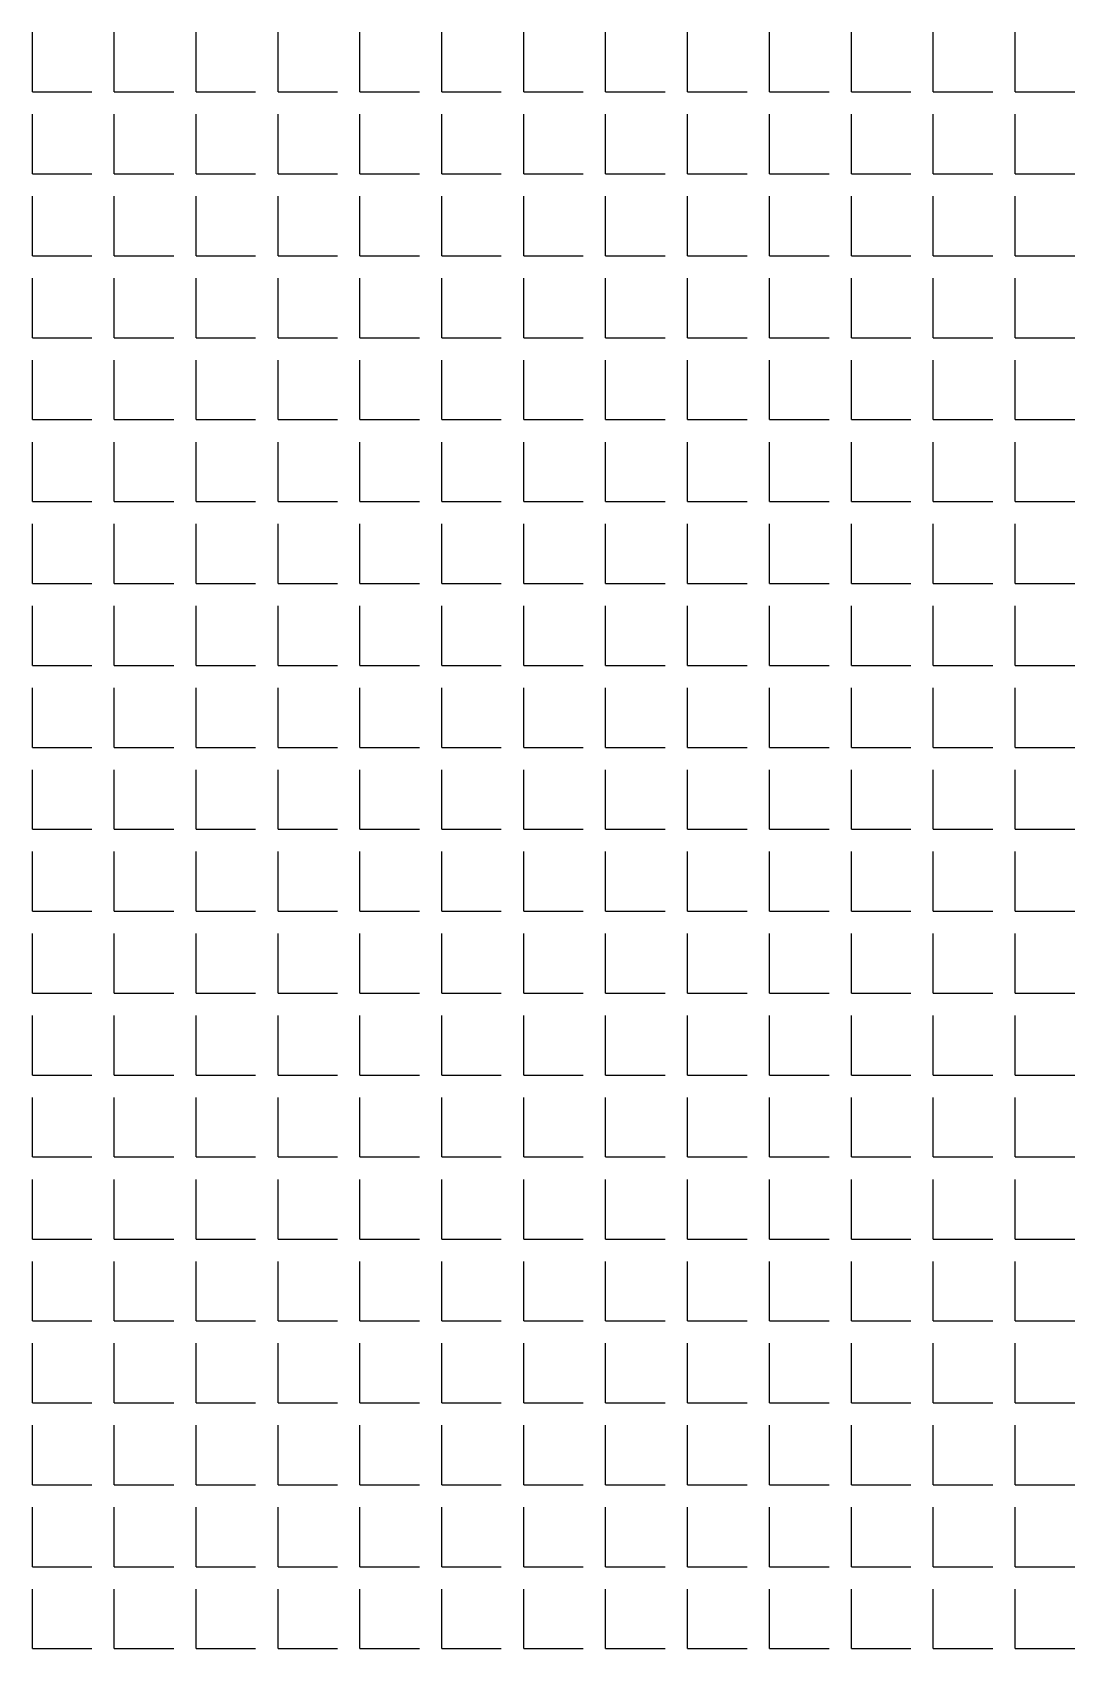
# Model space of a CAD drawing. Header units: millimetres. Extents: x -2063041 to -1932644, y 197605868 to 197643080.
# Drawn here: x -2046964.2 to -2046897.9, y 197626961.8 to 197627064.7 of the extents above; entities that cross this region are included whole.
import ezdxf

# ---------------------------------------------------------------- set-up
doc = ezdxf.new("R2010")
doc.units = ezdxf.units.MM
doc.layers.add('СКУД', color=7, linetype='Continuous')

msp = doc.modelspace()

# ---------------------------------------------------------------- linework, layer by layer
at = {"layer": 'СКУД', "color": 18, "true_color": 0x000000}
for p, q in [((-2046964.23, 197627060.88), (-2046964.23, 197627064.67)), ((-2046959.02, 197627060.88), (-2046959.02, 197627064.67)), ((-2046953.81, 197627060.88), (-2046953.81, 197627064.67)), ((-2046948.59, 197627060.88), (-2046948.59, 197627064.67)), ((-2046943.38, 197627060.88), (-2046943.38, 197627064.67)), ((-2046938.17, 197627060.88), (-2046938.17, 197627064.67)), ((-2046932.95, 197627060.88), (-2046932.95, 197627064.67)), ((-2046927.74, 197627060.88), (-2046927.74, 197627064.67)), ((-2046922.53, 197627060.88), (-2046922.53, 197627064.67)), ((-2046917.31, 197627060.88), (-2046917.31, 197627064.67)), ((-2046912.1, 197627060.88), (-2046912.1, 197627064.67)), ((-2046906.89, 197627060.88), (-2046906.89, 197627064.67)), ((-2046901.67, 197627060.88), (-2046901.67, 197627064.67)), ((-2046964.23, 197627060.88), (-2046960.44, 197627060.88)), ((-2046959.02, 197627060.88), (-2046955.23, 197627060.88)), ((-2046953.81, 197627060.88), (-2046950.02, 197627060.88)), ((-2046948.59, 197627060.88), (-2046944.8, 197627060.88)), ((-2046943.38, 197627060.88), (-2046939.59, 197627060.88)), ((-2046938.17, 197627060.88), (-2046934.38, 197627060.88)), ((-2046932.95, 197627060.88), (-2046929.16, 197627060.88)), ((-2046927.74, 197627060.88), (-2046923.95, 197627060.88)), ((-2046922.53, 197627060.88), (-2046918.74, 197627060.88)), ((-2046917.31, 197627060.88), (-2046913.52, 197627060.88)), ((-2046912.1, 197627060.88), (-2046908.31, 197627060.88)), ((-2046906.89, 197627060.88), (-2046903.1, 197627060.88)), ((-2046901.67, 197627060.88), (-2046897.88, 197627060.88)), ((-2046964.23, 197627055.67), (-2046964.23, 197627059.46)), ((-2046959.02, 197627055.67), (-2046959.02, 197627059.46)), ((-2046953.81, 197627055.67), (-2046953.81, 197627059.46)), ((-2046948.59, 197627055.67), (-2046948.59, 197627059.46)), ((-2046943.38, 197627055.67), (-2046943.38, 197627059.46)), ((-2046938.17, 197627055.67), (-2046938.17, 197627059.46)), ((-2046932.95, 197627055.67), (-2046932.95, 197627059.46)), ((-2046927.74, 197627055.67), (-2046927.74, 197627059.46)), ((-2046922.53, 197627055.67), (-2046922.53, 197627059.46)), ((-2046917.31, 197627055.67), (-2046917.31, 197627059.46)), ((-2046912.1, 197627055.67), (-2046912.1, 197627059.46)), ((-2046906.89, 197627055.67), (-2046906.89, 197627059.46)), ((-2046901.67, 197627055.67), (-2046901.67, 197627059.46)), ((-2046964.23, 197627055.67), (-2046960.44, 197627055.67)), ((-2046959.02, 197627055.67), (-2046955.23, 197627055.67)), ((-2046953.81, 197627055.67), (-2046950.02, 197627055.67)), ((-2046948.59, 197627055.67), (-2046944.8, 197627055.67)), ((-2046943.38, 197627055.67), (-2046939.59, 197627055.67)), ((-2046938.17, 197627055.67), (-2046934.38, 197627055.67)), ((-2046932.95, 197627055.67), (-2046929.16, 197627055.67)), ((-2046927.74, 197627055.67), (-2046923.95, 197627055.67)), ((-2046922.53, 197627055.67), (-2046918.74, 197627055.67)), ((-2046917.31, 197627055.67), (-2046913.52, 197627055.67)), ((-2046912.1, 197627055.67), (-2046908.31, 197627055.67)), ((-2046906.89, 197627055.67), (-2046903.1, 197627055.67)), ((-2046901.67, 197627055.67), (-2046897.88, 197627055.67)), ((-2046964.23, 197627050.45), (-2046964.23, 197627054.24)), ((-2046959.02, 197627050.45), (-2046959.02, 197627054.24)), ((-2046953.81, 197627050.45), (-2046953.81, 197627054.24)), ((-2046948.59, 197627050.45), (-2046948.59, 197627054.24)), ((-2046943.38, 197627050.45), (-2046943.38, 197627054.24)), ((-2046938.17, 197627050.45), (-2046938.17, 197627054.24)), ((-2046932.95, 197627050.45), (-2046932.95, 197627054.24)), ((-2046927.74, 197627050.45), (-2046927.74, 197627054.24)), ((-2046922.53, 197627050.45), (-2046922.53, 197627054.24)), ((-2046917.31, 197627050.45), (-2046917.31, 197627054.24)), ((-2046912.1, 197627050.45), (-2046912.1, 197627054.24)), ((-2046906.89, 197627050.45), (-2046906.89, 197627054.24)), ((-2046901.67, 197627050.45), (-2046901.67, 197627054.24)), ((-2046964.23, 197627050.45), (-2046960.44, 197627050.45)), ((-2046959.02, 197627050.45), (-2046955.23, 197627050.45)), ((-2046953.81, 197627050.45), (-2046950.02, 197627050.45)), ((-2046948.59, 197627050.45), (-2046944.8, 197627050.45)), ((-2046943.38, 197627050.45), (-2046939.59, 197627050.45)), ((-2046938.17, 197627050.45), (-2046934.38, 197627050.45)), ((-2046932.95, 197627050.45), (-2046929.16, 197627050.45)), ((-2046927.74, 197627050.45), (-2046923.95, 197627050.45)), ((-2046922.53, 197627050.45), (-2046918.74, 197627050.45)), ((-2046917.31, 197627050.45), (-2046913.52, 197627050.45)), ((-2046912.1, 197627050.45), (-2046908.31, 197627050.45)), ((-2046906.89, 197627050.45), (-2046903.1, 197627050.45)), ((-2046901.67, 197627050.45), (-2046897.88, 197627050.45)), ((-2046964.23, 197627045.24), (-2046964.23, 197627049.03)), ((-2046959.02, 197627045.24), (-2046959.02, 197627049.03)), ((-2046953.81, 197627045.24), (-2046953.81, 197627049.03)), ((-2046948.59, 197627045.24), (-2046948.59, 197627049.03)), ((-2046943.38, 197627045.24), (-2046943.38, 197627049.03)), ((-2046938.17, 197627045.24), (-2046938.17, 197627049.03)), ((-2046932.95, 197627045.24), (-2046932.95, 197627049.03)), ((-2046927.74, 197627045.24), (-2046927.74, 197627049.03)), ((-2046922.53, 197627045.24), (-2046922.53, 197627049.03)), ((-2046917.31, 197627045.24), (-2046917.31, 197627049.03)), ((-2046912.1, 197627045.24), (-2046912.1, 197627049.03)), ((-2046906.89, 197627045.24), (-2046906.89, 197627049.03)), ((-2046901.67, 197627045.24), (-2046901.67, 197627049.03)), ((-2046964.23, 197627045.24), (-2046960.44, 197627045.24)), ((-2046959.02, 197627045.24), (-2046955.23, 197627045.24)), ((-2046953.81, 197627045.24), (-2046950.02, 197627045.24)), ((-2046948.59, 197627045.24), (-2046944.8, 197627045.24)), ((-2046943.38, 197627045.24), (-2046939.59, 197627045.24)), ((-2046938.17, 197627045.24), (-2046934.38, 197627045.24)), ((-2046932.95, 197627045.24), (-2046929.16, 197627045.24)), ((-2046927.74, 197627045.24), (-2046923.95, 197627045.24)), ((-2046922.53, 197627045.24), (-2046918.74, 197627045.24)), ((-2046917.31, 197627045.24), (-2046913.52, 197627045.24)), ((-2046912.1, 197627045.24), (-2046908.31, 197627045.24)), ((-2046906.89, 197627045.24), (-2046903.1, 197627045.24)), ((-2046901.67, 197627045.24), (-2046897.88, 197627045.24)), ((-2046964.23, 197627040.03), (-2046964.23, 197627043.82)), ((-2046959.02, 197627040.03), (-2046959.02, 197627043.82)), ((-2046953.81, 197627040.03), (-2046953.81, 197627043.82)), ((-2046948.59, 197627040.03), (-2046948.59, 197627043.82)), ((-2046943.38, 197627040.03), (-2046943.38, 197627043.82)), ((-2046938.17, 197627040.03), (-2046938.17, 197627043.82)), ((-2046932.95, 197627040.03), (-2046932.95, 197627043.82)), ((-2046927.74, 197627040.03), (-2046927.74, 197627043.82)), ((-2046922.53, 197627040.03), (-2046922.53, 197627043.82)), ((-2046917.31, 197627040.03), (-2046917.31, 197627043.82)), ((-2046912.1, 197627040.03), (-2046912.1, 197627043.82)), ((-2046906.89, 197627040.03), (-2046906.89, 197627043.82)), ((-2046901.67, 197627040.03), (-2046901.67, 197627043.82)), ((-2046964.23, 197627040.03), (-2046960.44, 197627040.03)), ((-2046959.02, 197627040.03), (-2046955.23, 197627040.03)), ((-2046953.81, 197627040.03), (-2046950.02, 197627040.03)), ((-2046948.59, 197627040.03), (-2046944.8, 197627040.03)), ((-2046943.38, 197627040.03), (-2046939.59, 197627040.03)), ((-2046938.17, 197627040.03), (-2046934.38, 197627040.03)), ((-2046932.95, 197627040.03), (-2046929.16, 197627040.03)), ((-2046927.74, 197627040.03), (-2046923.95, 197627040.03)), ((-2046922.53, 197627040.03), (-2046918.74, 197627040.03)), ((-2046917.31, 197627040.03), (-2046913.52, 197627040.03)), ((-2046912.1, 197627040.03), (-2046908.31, 197627040.03)), ((-2046906.89, 197627040.03), (-2046903.1, 197627040.03)), ((-2046901.67, 197627040.03), (-2046897.88, 197627040.03)), ((-2046964.23, 197627034.81), (-2046964.23, 197627038.6)), ((-2046959.02, 197627034.81), (-2046959.02, 197627038.6)), ((-2046953.81, 197627034.81), (-2046953.81, 197627038.6)), ((-2046948.59, 197627034.81), (-2046948.59, 197627038.6)), ((-2046943.38, 197627034.81), (-2046943.38, 197627038.6)), ((-2046938.17, 197627034.81), (-2046938.17, 197627038.6)), ((-2046932.95, 197627034.81), (-2046932.95, 197627038.6)), ((-2046927.74, 197627034.81), (-2046927.74, 197627038.6)), ((-2046922.53, 197627034.81), (-2046922.53, 197627038.6)), ((-2046917.31, 197627034.81), (-2046917.31, 197627038.6)), ((-2046912.1, 197627034.81), (-2046912.1, 197627038.6)), ((-2046906.89, 197627034.81), (-2046906.89, 197627038.6)), ((-2046901.67, 197627034.81), (-2046901.67, 197627038.6)), ((-2046964.23, 197627034.81), (-2046960.44, 197627034.81)), ((-2046959.02, 197627034.81), (-2046955.23, 197627034.81)), ((-2046953.81, 197627034.81), (-2046950.02, 197627034.81)), ((-2046948.59, 197627034.81), (-2046944.8, 197627034.81)), ((-2046943.38, 197627034.81), (-2046939.59, 197627034.81)), ((-2046938.17, 197627034.81), (-2046934.38, 197627034.81)), ((-2046932.95, 197627034.81), (-2046929.16, 197627034.81)), ((-2046927.74, 197627034.81), (-2046923.95, 197627034.81)), ((-2046922.53, 197627034.81), (-2046918.74, 197627034.81)), ((-2046917.31, 197627034.81), (-2046913.52, 197627034.81)), ((-2046912.1, 197627034.81), (-2046908.31, 197627034.81)), ((-2046906.89, 197627034.81), (-2046903.1, 197627034.81)), ((-2046901.67, 197627034.81), (-2046897.88, 197627034.81)), ((-2046964.23, 197627029.6), (-2046964.23, 197627033.39)), ((-2046959.02, 197627029.6), (-2046959.02, 197627033.39)), ((-2046953.81, 197627029.6), (-2046953.81, 197627033.39)), ((-2046948.59, 197627029.6), (-2046948.59, 197627033.39)), ((-2046943.38, 197627029.6), (-2046943.38, 197627033.39)), ((-2046938.17, 197627029.6), (-2046938.17, 197627033.39)), ((-2046932.95, 197627029.6), (-2046932.95, 197627033.39)), ((-2046927.74, 197627029.6), (-2046927.74, 197627033.39)), ((-2046922.53, 197627029.6), (-2046922.53, 197627033.39)), ((-2046917.31, 197627029.6), (-2046917.31, 197627033.39)), ((-2046912.1, 197627029.6), (-2046912.1, 197627033.39)), ((-2046906.89, 197627029.6), (-2046906.89, 197627033.39)), ((-2046901.67, 197627029.6), (-2046901.67, 197627033.39)), ((-2046964.23, 197627029.6), (-2046960.44, 197627029.6)), ((-2046959.02, 197627029.6), (-2046955.23, 197627029.6)), ((-2046953.81, 197627029.6), (-2046950.02, 197627029.6)), ((-2046948.59, 197627029.6), (-2046944.8, 197627029.6)), ((-2046943.38, 197627029.6), (-2046939.59, 197627029.6)), ((-2046938.17, 197627029.6), (-2046934.38, 197627029.6)), ((-2046932.95, 197627029.6), (-2046929.16, 197627029.6)), ((-2046927.74, 197627029.6), (-2046923.95, 197627029.6)), ((-2046922.53, 197627029.6), (-2046918.74, 197627029.6)), ((-2046917.31, 197627029.6), (-2046913.52, 197627029.6)), ((-2046912.1, 197627029.6), (-2046908.31, 197627029.6)), ((-2046906.89, 197627029.6), (-2046903.1, 197627029.6)), ((-2046901.67, 197627029.6), (-2046897.88, 197627029.6)), ((-2046964.23, 197627024.39), (-2046964.23, 197627028.18)), ((-2046959.02, 197627024.39), (-2046959.02, 197627028.18)), ((-2046953.81, 197627024.39), (-2046953.81, 197627028.18)), ((-2046948.59, 197627024.39), (-2046948.59, 197627028.18)), ((-2046943.38, 197627024.39), (-2046943.38, 197627028.18)), ((-2046938.17, 197627024.39), (-2046938.17, 197627028.18)), ((-2046932.95, 197627024.39), (-2046932.95, 197627028.18)), ((-2046927.74, 197627024.39), (-2046927.74, 197627028.18)), ((-2046922.53, 197627024.39), (-2046922.53, 197627028.18)), ((-2046917.31, 197627024.39), (-2046917.31, 197627028.18)), ((-2046912.1, 197627024.39), (-2046912.1, 197627028.18)), ((-2046906.89, 197627024.39), (-2046906.89, 197627028.18)), ((-2046901.67, 197627024.39), (-2046901.67, 197627028.18)), ((-2046964.23, 197627024.39), (-2046960.44, 197627024.39)), ((-2046959.02, 197627024.39), (-2046955.23, 197627024.39)), ((-2046953.81, 197627024.39), (-2046950.02, 197627024.39)), ((-2046948.59, 197627024.39), (-2046944.8, 197627024.39)), ((-2046943.38, 197627024.39), (-2046939.59, 197627024.39)), ((-2046938.17, 197627024.39), (-2046934.38, 197627024.39)), ((-2046932.95, 197627024.39), (-2046929.16, 197627024.39)), ((-2046927.74, 197627024.39), (-2046923.95, 197627024.39)), ((-2046922.53, 197627024.39), (-2046918.74, 197627024.39)), ((-2046917.31, 197627024.39), (-2046913.52, 197627024.39)), ((-2046912.1, 197627024.39), (-2046908.31, 197627024.39)), ((-2046906.89, 197627024.39), (-2046903.1, 197627024.39)), ((-2046901.67, 197627024.39), (-2046897.88, 197627024.39)), ((-2046964.23, 197627019.17), (-2046964.23, 197627022.96)), ((-2046959.02, 197627019.17), (-2046959.02, 197627022.96)), ((-2046953.81, 197627019.17), (-2046953.81, 197627022.96)), ((-2046948.59, 197627019.17), (-2046948.59, 197627022.96)), ((-2046943.38, 197627019.17), (-2046943.38, 197627022.96)), ((-2046938.17, 197627019.17), (-2046938.17, 197627022.96)), ((-2046932.95, 197627019.17), (-2046932.95, 197627022.96)), ((-2046927.74, 197627019.17), (-2046927.74, 197627022.96)), ((-2046922.53, 197627019.17), (-2046922.53, 197627022.96)), ((-2046917.31, 197627019.17), (-2046917.31, 197627022.96)), ((-2046912.1, 197627019.17), (-2046912.1, 197627022.96)), ((-2046906.89, 197627019.17), (-2046906.89, 197627022.96)), ((-2046901.67, 197627019.17), (-2046901.67, 197627022.96)), ((-2046964.23, 197627019.17), (-2046960.44, 197627019.17)), ((-2046959.02, 197627019.17), (-2046955.23, 197627019.17)), ((-2046953.81, 197627019.17), (-2046950.02, 197627019.17)), ((-2046948.59, 197627019.17), (-2046944.8, 197627019.17)), ((-2046943.38, 197627019.17), (-2046939.59, 197627019.17)), ((-2046938.17, 197627019.17), (-2046934.38, 197627019.17)), ((-2046932.95, 197627019.17), (-2046929.16, 197627019.17)), ((-2046927.74, 197627019.17), (-2046923.95, 197627019.17)), ((-2046922.53, 197627019.17), (-2046918.74, 197627019.17)), ((-2046917.31, 197627019.17), (-2046913.52, 197627019.17)), ((-2046912.1, 197627019.17), (-2046908.31, 197627019.17)), ((-2046906.89, 197627019.17), (-2046903.1, 197627019.17)), ((-2046901.67, 197627019.17), (-2046897.88, 197627019.17)), ((-2046964.23, 197627013.96), (-2046964.23, 197627017.75)), ((-2046959.02, 197627013.96), (-2046959.02, 197627017.75)), ((-2046953.81, 197627013.96), (-2046953.81, 197627017.75)), ((-2046948.59, 197627013.96), (-2046948.59, 197627017.75)), ((-2046943.38, 197627013.96), (-2046943.38, 197627017.75)), ((-2046938.17, 197627013.96), (-2046938.17, 197627017.75)), ((-2046932.95, 197627013.96), (-2046932.95, 197627017.75)), ((-2046927.74, 197627013.96), (-2046927.74, 197627017.75)), ((-2046922.53, 197627013.96), (-2046922.53, 197627017.75)), ((-2046917.31, 197627013.96), (-2046917.31, 197627017.75)), ((-2046912.1, 197627013.96), (-2046912.1, 197627017.75)), ((-2046906.89, 197627013.96), (-2046906.89, 197627017.75)), ((-2046901.67, 197627013.96), (-2046901.67, 197627017.75)), ((-2046964.23, 197627013.96), (-2046960.44, 197627013.96)), ((-2046959.02, 197627013.96), (-2046955.23, 197627013.96)), ((-2046953.81, 197627013.96), (-2046950.02, 197627013.96)), ((-2046948.59, 197627013.96), (-2046944.8, 197627013.96)), ((-2046943.38, 197627013.96), (-2046939.59, 197627013.96)), ((-2046938.17, 197627013.96), (-2046934.38, 197627013.96)), ((-2046932.95, 197627013.96), (-2046929.16, 197627013.96)), ((-2046927.74, 197627013.96), (-2046923.95, 197627013.96)), ((-2046922.53, 197627013.96), (-2046918.74, 197627013.96)), ((-2046917.31, 197627013.96), (-2046913.52, 197627013.96)), ((-2046912.1, 197627013.96), (-2046908.31, 197627013.96)), ((-2046906.89, 197627013.96), (-2046903.1, 197627013.96)), ((-2046901.67, 197627013.96), (-2046897.88, 197627013.96)), ((-2046964.23, 197627008.75), (-2046964.23, 197627012.54)), ((-2046959.02, 197627008.75), (-2046959.02, 197627012.54)), ((-2046953.81, 197627008.75), (-2046953.81, 197627012.54)), ((-2046948.59, 197627008.75), (-2046948.59, 197627012.54)), ((-2046943.38, 197627008.75), (-2046943.38, 197627012.54)), ((-2046938.17, 197627008.75), (-2046938.17, 197627012.54)), ((-2046932.95, 197627008.75), (-2046932.95, 197627012.54)), ((-2046927.74, 197627008.75), (-2046927.74, 197627012.54)), ((-2046922.53, 197627008.75), (-2046922.53, 197627012.54)), ((-2046917.31, 197627008.75), (-2046917.31, 197627012.54)), ((-2046912.1, 197627008.75), (-2046912.1, 197627012.54)), ((-2046906.89, 197627008.75), (-2046906.89, 197627012.54)), ((-2046901.67, 197627008.75), (-2046901.67, 197627012.54)), ((-2046964.23, 197627008.75), (-2046960.44, 197627008.75)), ((-2046959.02, 197627008.75), (-2046955.23, 197627008.75)), ((-2046953.81, 197627008.75), (-2046950.02, 197627008.75)), ((-2046948.59, 197627008.75), (-2046944.8, 197627008.75)), ((-2046943.38, 197627008.75), (-2046939.59, 197627008.75)), ((-2046938.17, 197627008.75), (-2046934.38, 197627008.75)), ((-2046932.95, 197627008.75), (-2046929.16, 197627008.75)), ((-2046927.74, 197627008.75), (-2046923.95, 197627008.75)), ((-2046922.53, 197627008.75), (-2046918.74, 197627008.75)), ((-2046917.31, 197627008.75), (-2046913.52, 197627008.75)), ((-2046912.1, 197627008.75), (-2046908.31, 197627008.75)), ((-2046906.89, 197627008.75), (-2046903.1, 197627008.75)), ((-2046901.67, 197627008.75), (-2046897.88, 197627008.75)), ((-2046964.23, 197627003.53), (-2046964.23, 197627007.32)), ((-2046959.02, 197627003.53), (-2046959.02, 197627007.32)), ((-2046953.81, 197627003.53), (-2046953.81, 197627007.32)), ((-2046948.59, 197627003.53), (-2046948.59, 197627007.32)), ((-2046943.38, 197627003.53), (-2046943.38, 197627007.32)), ((-2046938.17, 197627003.53), (-2046938.17, 197627007.32)), ((-2046932.95, 197627003.53), (-2046932.95, 197627007.32)), ((-2046927.74, 197627003.53), (-2046927.74, 197627007.32)), ((-2046922.53, 197627003.53), (-2046922.53, 197627007.32)), ((-2046917.31, 197627003.53), (-2046917.31, 197627007.32)), ((-2046912.1, 197627003.53), (-2046912.1, 197627007.32)), ((-2046906.89, 197627003.53), (-2046906.89, 197627007.32)), ((-2046901.67, 197627003.53), (-2046901.67, 197627007.32)), ((-2046964.23, 197627003.53), (-2046960.44, 197627003.53)), ((-2046959.02, 197627003.53), (-2046955.23, 197627003.53)), ((-2046953.81, 197627003.53), (-2046950.02, 197627003.53)), ((-2046948.59, 197627003.53), (-2046944.8, 197627003.53)), ((-2046943.38, 197627003.53), (-2046939.59, 197627003.53)), ((-2046938.17, 197627003.53), (-2046934.38, 197627003.53)), ((-2046932.95, 197627003.53), (-2046929.16, 197627003.53)), ((-2046927.74, 197627003.53), (-2046923.95, 197627003.53)), ((-2046922.53, 197627003.53), (-2046918.74, 197627003.53)), ((-2046917.31, 197627003.53), (-2046913.52, 197627003.53)), ((-2046912.1, 197627003.53), (-2046908.31, 197627003.53)), ((-2046906.89, 197627003.53), (-2046903.1, 197627003.53)), ((-2046901.67, 197627003.53), (-2046897.88, 197627003.53)), ((-2046964.23, 197626998.32), (-2046964.23, 197627002.11)), ((-2046959.02, 197626998.32), (-2046959.02, 197627002.11)), ((-2046953.81, 197626998.32), (-2046953.81, 197627002.11)), ((-2046948.59, 197626998.32), (-2046948.59, 197627002.11)), ((-2046943.38, 197626998.32), (-2046943.38, 197627002.11)), ((-2046938.17, 197626998.32), (-2046938.17, 197627002.11)), ((-2046932.95, 197626998.32), (-2046932.95, 197627002.11)), ((-2046927.74, 197626998.32), (-2046927.74, 197627002.11)), ((-2046922.53, 197626998.32), (-2046922.53, 197627002.11)), ((-2046917.31, 197626998.32), (-2046917.31, 197627002.11)), ((-2046912.1, 197626998.32), (-2046912.1, 197627002.11)), ((-2046906.89, 197626998.32), (-2046906.89, 197627002.11)), ((-2046901.67, 197626998.32), (-2046901.67, 197627002.11)), ((-2046964.23, 197626998.32), (-2046960.44, 197626998.32)), ((-2046959.02, 197626998.32), (-2046955.23, 197626998.32)), ((-2046953.81, 197626998.32), (-2046950.02, 197626998.32)), ((-2046948.59, 197626998.32), (-2046944.8, 197626998.32)), ((-2046943.38, 197626998.32), (-2046939.59, 197626998.32)), ((-2046938.17, 197626998.32), (-2046934.38, 197626998.32)), ((-2046932.95, 197626998.32), (-2046929.16, 197626998.32)), ((-2046927.74, 197626998.32), (-2046923.95, 197626998.32)), ((-2046922.53, 197626998.32), (-2046918.74, 197626998.32)), ((-2046917.31, 197626998.32), (-2046913.52, 197626998.32)), ((-2046912.1, 197626998.32), (-2046908.31, 197626998.32)), ((-2046906.89, 197626998.32), (-2046903.1, 197626998.32)), ((-2046901.67, 197626998.32), (-2046897.88, 197626998.32)), ((-2046964.23, 197626993.11), (-2046964.23, 197626996.9)), ((-2046959.02, 197626993.11), (-2046959.02, 197626996.9)), ((-2046953.81, 197626993.11), (-2046953.81, 197626996.9)), ((-2046948.59, 197626993.11), (-2046948.59, 197626996.9)), ((-2046943.38, 197626993.11), (-2046943.38, 197626996.9)), ((-2046938.17, 197626993.11), (-2046938.17, 197626996.9)), ((-2046932.95, 197626993.11), (-2046932.95, 197626996.9)), ((-2046927.74, 197626993.11), (-2046927.74, 197626996.9)), ((-2046922.53, 197626993.11), (-2046922.53, 197626996.9)), ((-2046917.31, 197626993.11), (-2046917.31, 197626996.9)), ((-2046912.1, 197626993.11), (-2046912.1, 197626996.9)), ((-2046906.89, 197626993.11), (-2046906.89, 197626996.9)), ((-2046901.67, 197626993.11), (-2046901.67, 197626996.9)), ((-2046964.23, 197626993.11), (-2046960.44, 197626993.11)), ((-2046959.02, 197626993.11), (-2046955.23, 197626993.11)), ((-2046953.81, 197626993.11), (-2046950.02, 197626993.11)), ((-2046948.59, 197626993.11), (-2046944.8, 197626993.11)), ((-2046943.38, 197626993.11), (-2046939.59, 197626993.11)), ((-2046938.17, 197626993.11), (-2046934.38, 197626993.11)), ((-2046932.95, 197626993.11), (-2046929.16, 197626993.11)), ((-2046927.74, 197626993.11), (-2046923.95, 197626993.11)), ((-2046922.53, 197626993.11), (-2046918.74, 197626993.11)), ((-2046917.31, 197626993.11), (-2046913.52, 197626993.11)), ((-2046912.1, 197626993.11), (-2046908.31, 197626993.11)), ((-2046906.89, 197626993.11), (-2046903.1, 197626993.11)), ((-2046901.67, 197626993.11), (-2046897.88, 197626993.11)), ((-2046964.23, 197626987.89), (-2046964.23, 197626991.68)), ((-2046959.02, 197626987.89), (-2046959.02, 197626991.68)), ((-2046953.81, 197626987.89), (-2046953.81, 197626991.68)), ((-2046948.59, 197626987.89), (-2046948.59, 197626991.68)), ((-2046943.38, 197626987.89), (-2046943.38, 197626991.68)), ((-2046938.17, 197626987.89), (-2046938.17, 197626991.68)), ((-2046932.95, 197626987.89), (-2046932.95, 197626991.68)), ((-2046927.74, 197626987.89), (-2046927.74, 197626991.68)), ((-2046922.53, 197626987.89), (-2046922.53, 197626991.68)), ((-2046917.31, 197626987.89), (-2046917.31, 197626991.68)), ((-2046912.1, 197626987.89), (-2046912.1, 197626991.68)), ((-2046906.89, 197626987.89), (-2046906.89, 197626991.68)), ((-2046901.67, 197626987.89), (-2046901.67, 197626991.68)), ((-2046964.23, 197626987.89), (-2046960.44, 197626987.89)), ((-2046959.02, 197626987.89), (-2046955.23, 197626987.89)), ((-2046953.81, 197626987.89), (-2046950.02, 197626987.89)), ((-2046948.59, 197626987.89), (-2046944.8, 197626987.89)), ((-2046943.38, 197626987.89), (-2046939.59, 197626987.89)), ((-2046938.17, 197626987.89), (-2046934.38, 197626987.89)), ((-2046932.95, 197626987.89), (-2046929.16, 197626987.89)), ((-2046927.74, 197626987.89), (-2046923.95, 197626987.89)), ((-2046922.53, 197626987.89), (-2046918.74, 197626987.89)), ((-2046917.31, 197626987.89), (-2046913.52, 197626987.89)), ((-2046912.1, 197626987.89), (-2046908.31, 197626987.89)), ((-2046906.89, 197626987.89), (-2046903.1, 197626987.89)), ((-2046901.67, 197626987.89), (-2046897.88, 197626987.89)), ((-2046964.23, 197626982.68), (-2046964.23, 197626986.47)), ((-2046959.02, 197626982.68), (-2046959.02, 197626986.47)), ((-2046953.81, 197626982.68), (-2046953.81, 197626986.47)), ((-2046948.59, 197626982.68), (-2046948.59, 197626986.47)), ((-2046943.38, 197626982.68), (-2046943.38, 197626986.47)), ((-2046938.17, 197626982.68), (-2046938.17, 197626986.47)), ((-2046932.95, 197626982.68), (-2046932.95, 197626986.47)), ((-2046927.74, 197626982.68), (-2046927.74, 197626986.47)), ((-2046922.53, 197626982.68), (-2046922.53, 197626986.47)), ((-2046917.31, 197626982.68), (-2046917.31, 197626986.47)), ((-2046912.1, 197626982.68), (-2046912.1, 197626986.47)), ((-2046906.89, 197626982.68), (-2046906.89, 197626986.47)), ((-2046901.67, 197626982.68), (-2046901.67, 197626986.47)), ((-2046964.23, 197626982.68), (-2046960.44, 197626982.68)), ((-2046959.02, 197626982.68), (-2046955.23, 197626982.68)), ((-2046953.81, 197626982.68), (-2046950.02, 197626982.68)), ((-2046948.59, 197626982.68), (-2046944.8, 197626982.68)), ((-2046943.38, 197626982.68), (-2046939.59, 197626982.68)), ((-2046938.17, 197626982.68), (-2046934.38, 197626982.68)), ((-2046932.95, 197626982.68), (-2046929.16, 197626982.68)), ((-2046927.74, 197626982.68), (-2046923.95, 197626982.68)), ((-2046922.53, 197626982.68), (-2046918.74, 197626982.68)), ((-2046917.31, 197626982.68), (-2046913.52, 197626982.68)), ((-2046912.1, 197626982.68), (-2046908.31, 197626982.68)), ((-2046906.89, 197626982.68), (-2046903.1, 197626982.68)), ((-2046901.67, 197626982.68), (-2046897.88, 197626982.68)), ((-2046964.23, 197626977.47), (-2046964.23, 197626981.26)), ((-2046959.02, 197626977.47), (-2046959.02, 197626981.26)), ((-2046953.81, 197626977.47), (-2046953.81, 197626981.26)), ((-2046948.59, 197626977.47), (-2046948.59, 197626981.26)), ((-2046943.38, 197626977.47), (-2046943.38, 197626981.26)), ((-2046938.17, 197626977.47), (-2046938.17, 197626981.26)), ((-2046932.95, 197626977.47), (-2046932.95, 197626981.26)), ((-2046927.74, 197626977.47), (-2046927.74, 197626981.26)), ((-2046922.53, 197626977.47), (-2046922.53, 197626981.26)), ((-2046917.31, 197626977.47), (-2046917.31, 197626981.26)), ((-2046912.1, 197626977.47), (-2046912.1, 197626981.26)), ((-2046906.89, 197626977.47), (-2046906.89, 197626981.26)), ((-2046901.67, 197626977.47), (-2046901.67, 197626981.26)), ((-2046964.23, 197626977.47), (-2046960.44, 197626977.47)), ((-2046959.02, 197626977.47), (-2046955.23, 197626977.47)), ((-2046953.81, 197626977.47), (-2046950.02, 197626977.47)), ((-2046948.59, 197626977.47), (-2046944.8, 197626977.47)), ((-2046943.38, 197626977.47), (-2046939.59, 197626977.47)), ((-2046938.17, 197626977.47), (-2046934.38, 197626977.47)), ((-2046932.95, 197626977.47), (-2046929.16, 197626977.47)), ((-2046927.74, 197626977.47), (-2046923.95, 197626977.47)), ((-2046922.53, 197626977.47), (-2046918.74, 197626977.47)), ((-2046917.31, 197626977.47), (-2046913.52, 197626977.47)), ((-2046912.1, 197626977.47), (-2046908.31, 197626977.47)), ((-2046906.89, 197626977.47), (-2046903.1, 197626977.47)), ((-2046901.67, 197626977.47), (-2046897.88, 197626977.47)), ((-2046964.23, 197626972.25), (-2046964.23, 197626976.04)), ((-2046959.02, 197626972.25), (-2046959.02, 197626976.04)), ((-2046953.81, 197626972.25), (-2046953.81, 197626976.04)), ((-2046948.59, 197626972.25), (-2046948.59, 197626976.04)), ((-2046943.38, 197626972.25), (-2046943.38, 197626976.04)), ((-2046938.17, 197626972.25), (-2046938.17, 197626976.04)), ((-2046932.95, 197626972.25), (-2046932.95, 197626976.04)), ((-2046927.74, 197626972.25), (-2046927.74, 197626976.04)), ((-2046922.53, 197626972.25), (-2046922.53, 197626976.04)), ((-2046917.31, 197626972.25), (-2046917.31, 197626976.04)), ((-2046912.1, 197626972.25), (-2046912.1, 197626976.04)), ((-2046906.89, 197626972.25), (-2046906.89, 197626976.04)), ((-2046901.67, 197626972.25), (-2046901.67, 197626976.04)), ((-2046964.23, 197626972.25), (-2046960.44, 197626972.25)), ((-2046959.02, 197626972.25), (-2046955.23, 197626972.25)), ((-2046953.81, 197626972.25), (-2046950.02, 197626972.25)), ((-2046948.59, 197626972.25), (-2046944.8, 197626972.25)), ((-2046943.38, 197626972.25), (-2046939.59, 197626972.25)), ((-2046938.17, 197626972.25), (-2046934.38, 197626972.25)), ((-2046932.95, 197626972.25), (-2046929.16, 197626972.25)), ((-2046927.74, 197626972.25), (-2046923.95, 197626972.25)), ((-2046922.53, 197626972.25), (-2046918.74, 197626972.25)), ((-2046917.31, 197626972.25), (-2046913.52, 197626972.25)), ((-2046912.1, 197626972.25), (-2046908.31, 197626972.25)), ((-2046906.89, 197626972.25), (-2046903.1, 197626972.25)), ((-2046901.67, 197626972.25), (-2046897.88, 197626972.25)), ((-2046964.23, 197626967.04), (-2046964.23, 197626970.83)), ((-2046959.02, 197626967.04), (-2046959.02, 197626970.83)), ((-2046953.81, 197626967.04), (-2046953.81, 197626970.83)), ((-2046948.59, 197626967.04), (-2046948.59, 197626970.83)), ((-2046943.38, 197626967.04), (-2046943.38, 197626970.83)), ((-2046938.17, 197626967.04), (-2046938.17, 197626970.83)), ((-2046932.95, 197626967.04), (-2046932.95, 197626970.83)), ((-2046927.74, 197626967.04), (-2046927.74, 197626970.83)), ((-2046922.53, 197626967.04), (-2046922.53, 197626970.83)), ((-2046917.31, 197626967.04), (-2046917.31, 197626970.83)), ((-2046912.1, 197626967.04), (-2046912.1, 197626970.83)), ((-2046906.89, 197626967.04), (-2046906.89, 197626970.83)), ((-2046901.67, 197626967.04), (-2046901.67, 197626970.83)), ((-2046964.23, 197626967.04), (-2046960.44, 197626967.04)), ((-2046959.02, 197626967.04), (-2046955.23, 197626967.04)), ((-2046953.81, 197626967.04), (-2046950.02, 197626967.04)), ((-2046948.59, 197626967.04), (-2046944.8, 197626967.04)), ((-2046943.38, 197626967.04), (-2046939.59, 197626967.04)), ((-2046938.17, 197626967.04), (-2046934.38, 197626967.04)), ((-2046932.95, 197626967.04), (-2046929.16, 197626967.04)), ((-2046927.74, 197626967.04), (-2046923.95, 197626967.04)), ((-2046922.53, 197626967.04), (-2046918.74, 197626967.04)), ((-2046917.31, 197626967.04), (-2046913.52, 197626967.04)), ((-2046912.1, 197626967.04), (-2046908.31, 197626967.04)), ((-2046906.89, 197626967.04), (-2046903.1, 197626967.04)), ((-2046901.67, 197626967.04), (-2046897.88, 197626967.04)), ((-2046964.23, 197626961.83), (-2046964.23, 197626965.62)), ((-2046959.02, 197626961.83), (-2046959.02, 197626965.62)), ((-2046953.81, 197626961.83), (-2046953.81, 197626965.62)), ((-2046948.59, 197626961.83), (-2046948.59, 197626965.62)), ((-2046943.38, 197626961.83), (-2046943.38, 197626965.62)), ((-2046938.17, 197626961.83), (-2046938.17, 197626965.62)), ((-2046932.95, 197626961.83), (-2046932.95, 197626965.62)), ((-2046927.74, 197626961.83), (-2046927.74, 197626965.62)), ((-2046922.53, 197626961.83), (-2046922.53, 197626965.62)), ((-2046917.31, 197626961.83), (-2046917.31, 197626965.62)), ((-2046912.1, 197626961.83), (-2046912.1, 197626965.62)), ((-2046906.89, 197626961.83), (-2046906.89, 197626965.62)), ((-2046901.67, 197626961.83), (-2046901.67, 197626965.62)), ((-2046964.23, 197626961.83), (-2046960.44, 197626961.83)), ((-2046959.02, 197626961.83), (-2046955.23, 197626961.83)), ((-2046953.81, 197626961.83), (-2046950.02, 197626961.83)), ((-2046948.59, 197626961.83), (-2046944.8, 197626961.83)), ((-2046943.38, 197626961.83), (-2046939.59, 197626961.83)), ((-2046938.17, 197626961.83), (-2046934.38, 197626961.83)), ((-2046932.95, 197626961.83), (-2046929.16, 197626961.83)), ((-2046927.74, 197626961.83), (-2046923.95, 197626961.83)), ((-2046922.53, 197626961.83), (-2046918.74, 197626961.83)), ((-2046917.31, 197626961.83), (-2046913.52, 197626961.83)), ((-2046912.1, 197626961.83), (-2046908.31, 197626961.83)), ((-2046906.89, 197626961.83), (-2046903.1, 197626961.83)), ((-2046901.67, 197626961.83), (-2046897.88, 197626961.83))]:
    msp.add_line(p, q, dxfattribs=at)

doc.saveas('drawing.dxf')
